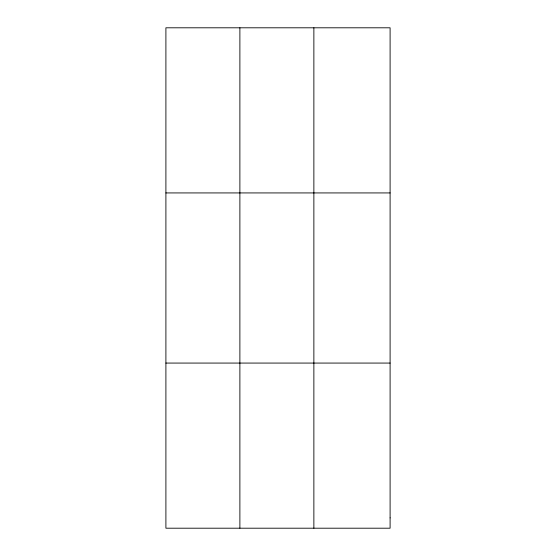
<?xml version="1.0" encoding="UTF-8"?>
<svg xmlns="http://www.w3.org/2000/svg" width="556" height="556" viewBox="0 0 556 556"><rect width="100%" height="100%" fill="white"/><g stroke="black" fill="none" stroke-linecap="round" stroke-linejoin="round"><path stroke-width="0.83" d="M239.886 528.2L239.886 27.8M313.869 528.2L313.869 27.8M165.903 192.932L390.097 192.932M165.903 363.068L390.097 363.068M390.097 517.879L390.097 528.2L165.903 528.2L165.903 27.8L390.097 27.8L390.097 517.879"/></g></svg>
